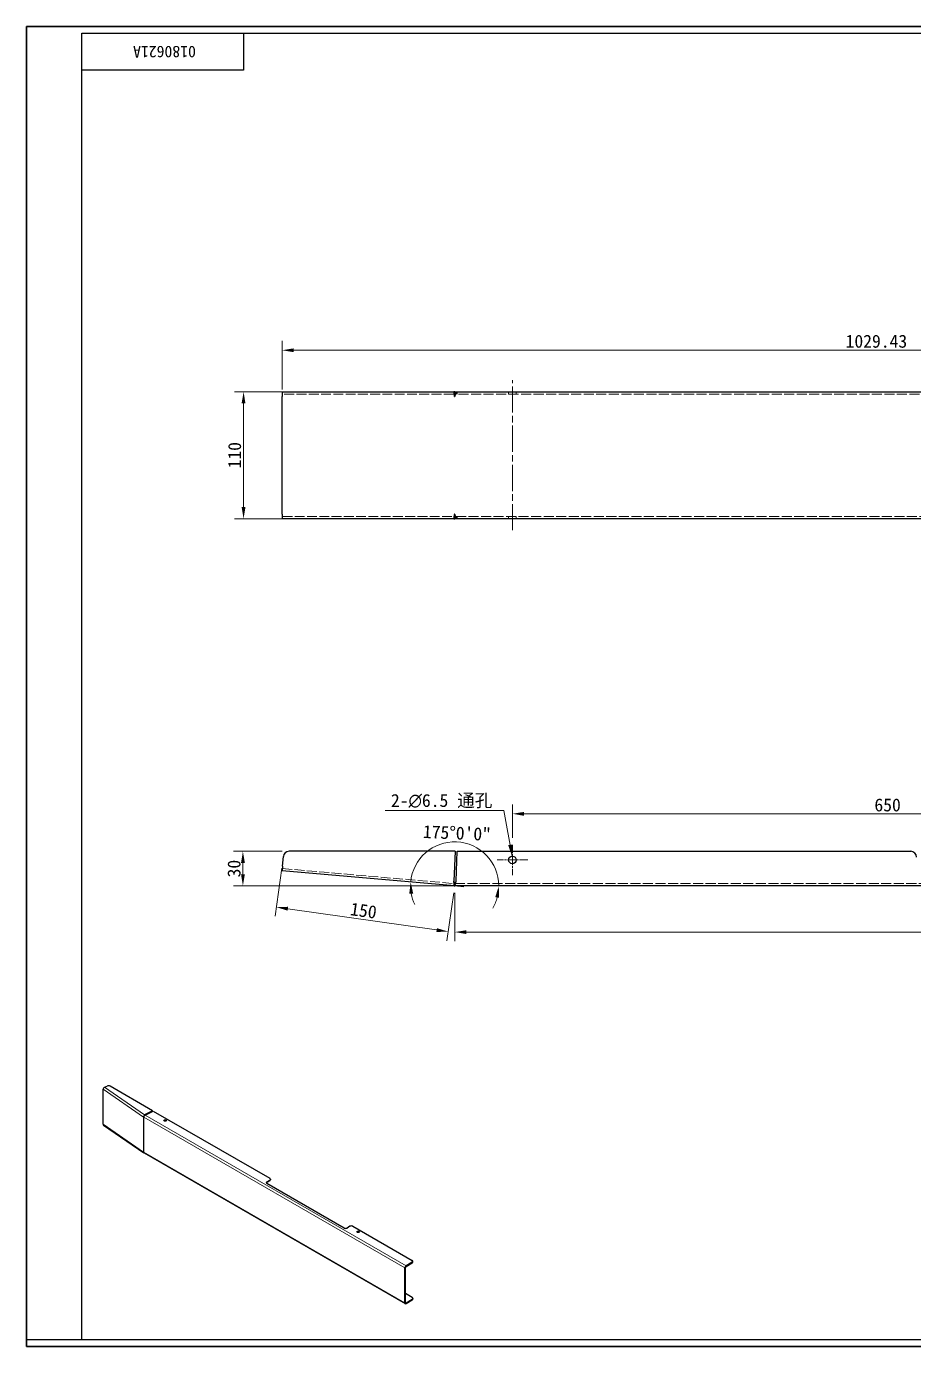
# Model space of a CAD drawing. Header units: millimetres. Extents: x 24 to 1658, y 22 to 1166.
# Drawn here: x 24 to 792, y 22 to 1166 of the extents above; entities that cross this region are included whole.
import ezdxf

# ---------------------------------------------------------------- set-up
doc = ezdxf.new("R2010")
doc.units = ezdxf.units.MM
doc.header["$LTSCALE"] = 4
doc.linetypes.add('CHAIN', pattern=[0.3543, 0.2362, -0.0295, 0.0591, -0.0295])
doc.linetypes.add('DASHED', pattern=[0.2067, 0.1654, -0.0413])
for name, color, linetype, lineweight, true_color in [('中心标记 (ISO)', 1, 'CHAIN', 18, 0xff0000), ('中心线 (ISO)', 1, 'CHAIN', 18, 0xff0000), ('尺寸 (ISO)', 7, 'Continuous', 18, 0x008000), ('符号 (ISO)', 7, 'Continuous', 18, 0x008000), ('隐藏 (ISO)', 5, 'DASHED', 18, 0x0000ff)]:
    doc.layers.add(name, color=color, linetype=linetype, lineweight=lineweight, true_color=true_color)
for name, color, linetype, lineweight in [('可见 (ISO)', 7, 'Continuous', 25), ('可见窄的 (ISO)', 7, 'Continuous', 18), ('图框 (ISO)', 7, 'Continuous', 35)]:
    doc.layers.add(name, color=color, linetype=linetype, lineweight=lineweight)
doc.styles.add('文本样式74', font='SimSun.ttf')
doc.styles.add('最新国标', font='simfang.ttf')
doc.dimstyles.new('默认 (GB)', dxfattribs={"dimscale": 4, "dimtxt": 2.8, "dimasz": 2.5, "dimexe": 2, "dimexo": 1.5, "dimgap": 0.5, "dimtad": 1, "dimtoh": 1, "dimdsep": 46, "dimtxsty": '最新国标', "dimcen": 0.09, "dimdle": 10, "dimclrd": 256, "dimclre": 256, "dimclrt": 256, "dimaunit": 1, "dimadec": 3, "dimazin": 2, "dimtfac": 0.535714, "dimtdec": 3, "dimtmove": 0, "dimatfit": 3, "dimfxl": 0, "dimtolj": 1, "dimlwd": -1, "dimlwe": -1, "dimarcsym": 0})
doc.dimstyles.new('默认 (GB)$7', dxfattribs={"dimscale": 4, "dimtxt": 2.8, "dimasz": 2.5, "dimexe": 2, "dimexo": 1.5, "dimgap": 0.5, "dimtad": 1, "dimtoh": 1, "dimdsep": 46, "dimtxsty": '最新国标', "dimcen": 0.09, "dimdle": 10, "dimclrd": 256, "dimclre": 256, "dimclrt": 256, "dimaunit": 1, "dimadec": 3, "dimazin": 2, "dimtfac": 0.535714, "dimtdec": 3, "dimtmove": 0, "dimatfit": 3, "dimfxl": 0, "dimtolj": 1, "dimlwd": -1, "dimlwe": -1, "dimarcsym": 0})

# ---------------------------------------------------------------- blocks, each defined once
blk = doc.blocks.new('图框 最新国标')
at = {"layer": '图框 (ISO)'}
for p, q in [((6, 7), (6, 291.5)), ((6, 291.5), (414.5, 291.5)), ((6, 7), (6, 5.5)), ((6, 7), (6, 5.5)), ((414.5, 5.5), (6, 5.5))]:
    blk.add_line(p, q, dxfattribs=at)
at = {"layer": '图框 (ISO)', "color": 7, "linetype": 'Continuous', "lineweight": 25}
for p, q in [((18, 290), (413, 290)), ((18, 7), (18, 290)), ((18, 290), (413, 290)), ((53, 290), (53, 282)), ((53, 282), (18, 282)), ((413, 7), (6, 7)), ((413, 7), (18, 7))]:
    blk.add_line(p, q, dxfattribs=at)
at = {"layer": '图框 (ISO)', "style": '文本样式74'}
blk.add_attdef('零件代号_001', (42.7, 287.25), '', height=2.5, rotation=180, dxfattribs=at)
blk = doc.blocks.new('*D5')
at = {"layer": 'Defpoints', "color": 0, "transparency": 16777216}
for p in [(1274.9, 885.4), (245.5, 845.4), (1274.9, 845.4)]:
    blk.add_point(p, dxfattribs=at)
at = {"layer": '尺寸 (ISO)', "color": 116, "true_color": 0x00803f, "transparency": 16777216}
for p, q in [((245.5, 851.4), (245.5, 893.4)), ((1274.9, 851.4), (1274.9, 893.4)), ((255.5, 885.4), (1264.9, 885.4))]:
    blk.add_line(p, q, dxfattribs=at)
for points in [[(255.5, 887), (255.5, 883.7), (245.5, 885.4)], [(1264.9, 887), (1264.9, 883.7), (1274.9, 885.4)]]:
    blk.add_solid(points, dxfattribs=at)
at = {"layer": '尺寸 (ISO)', "transparency": 16777216, "insert": (760.2, 893.1), "char_height": 11.2, "attachment_point": 5, "style": '最新国标'}
blk.add_mtext('\\A1;1029.43', dxfattribs=at)
blk = doc.blocks.new('*D6')
at = {"layer": 'Defpoints', "color": 0, "transparency": 16777216}
for p in [(396.1, 849.4), (212.1, 739.4), (396.1, 739.4)]:
    blk.add_point(p, dxfattribs=at)
at = {"layer": '尺寸 (ISO)', "color": 116, "true_color": 0x00803f, "transparency": 16777216}
for p, q in [((390.1, 849.4), (204.1, 849.4)), ((212.1, 839.4), (212.1, 749.4)), ((390.1, 739.4), (204.1, 739.4))]:
    blk.add_line(p, q, dxfattribs=at)
for points in [[(210.4, 839.4), (213.7, 839.4), (212.1, 849.4)], [(210.4, 749.4), (213.7, 749.4), (212.1, 739.4)]]:
    blk.add_solid(points, dxfattribs=at)
at = {"layer": '尺寸 (ISO)', "transparency": 16777216, "insert": (204.4, 794.4), "char_height": 11.2, "attachment_point": 5, "rotation": 90, "style": '最新国标'}
blk.add_mtext('\\A1;110', dxfattribs=at)
blk = doc.blocks.new('_DotSmall')
at = {"color": 0, "linetype": 'ByBlock', "const_width": 0.5}
blk.add_lwpolyline([(-0.0625, 0, 1), (0.0625, 0, 1)], format="xyb", close=True, dxfattribs=at)
blk = doc.blocks.new('*D7')
at = {"layer": 'Defpoints', "color": 0, "transparency": 16777216}
for p in [(1094.9, 483.7), (444.9, 456.9), (1094.9, 456.9)]:
    blk.add_point(p, dxfattribs=at)
at = {"layer": '尺寸 (ISO)', "color": 116, "true_color": 0x00803f, "transparency": 16777216}
for p, q in [((444.9, 462.9), (444.9, 491.7)), ((454.9, 483.7), (1094.9, 483.7)), ((1094.9, 462.9), (1094.9, 491.7))]:
    blk.add_line(p, q, dxfattribs=at)
blk.add_solid([(454.9, 485.3), (454.9, 482), (444.9, 483.7)], dxfattribs=at)
at = {"layer": '尺寸 (ISO)', "color": 116, "true_color": 0x00803f, "transparency": 16777216, "xscale": 10, "yscale": 10, "zscale": 10}
blk.add_blockref('_DotSmall', (1094.9, 483.7), dxfattribs=at)
at = {"layer": '尺寸 (ISO)', "transparency": 16777216, "insert": (769.9, 491.3), "char_height": 11.2, "attachment_point": 5, "style": '最新国标'}
blk.add_mtext('\\A1;650', dxfattribs=at)
blk = doc.blocks.new('*D12')
at = {"layer": 'Defpoints', "color": 0, "transparency": 16777216}
for p in [(251.5, 451.2), (211.5, 421.2), (395.1, 421.2)]:
    blk.add_point(p, dxfattribs=at)
at = {"layer": '尺寸 (ISO)', "color": 116, "true_color": 0x00803f, "transparency": 16777216}
for p, q in [((245.5, 451.2), (203.5, 451.2)), ((211.5, 441.2), (211.5, 431.2)), ((389.1, 421.2), (203.5, 421.2))]:
    blk.add_line(p, q, dxfattribs=at)
for points in [[(209.9, 441.2), (213.2, 441.2), (211.5, 451.2)], [(209.9, 431.2), (213.2, 431.2), (211.5, 421.2)]]:
    blk.add_solid(points, dxfattribs=at)
at = {"layer": '尺寸 (ISO)', "transparency": 16777216, "insert": (203.9, 436.2), "char_height": 11.2, "attachment_point": 5, "rotation": 90, "style": '最新国标'}
blk.add_mtext('\\A1;30', dxfattribs=at)
blk = doc.blocks.new('*D13')
at = {"layer": 'Defpoints', "color": 0, "transparency": 16777216}
for p in [(246.2, 442.4), (394.9, 421.2), (240.5, 402.8)]:
    blk.add_point(p, dxfattribs=at)
at = {"layer": '尺寸 (ISO)', "color": 116, "true_color": 0x00803f, "transparency": 16777216}
for p, q in [((245.3, 436.5), (239.4, 394.9)), ((394.1, 415.2), (388.1, 373.7)), ((379.3, 383), (250.4, 401.4))]:
    blk.add_line(p, q, dxfattribs=at)
for points in [[(250.7, 403.1), (250.2, 399.8), (240.5, 402.8)], [(379.6, 384.6), (379.1, 381.3), (389.2, 381.6)]]:
    blk.add_solid(points, dxfattribs=at)
at = {"layer": '尺寸 (ISO)', "transparency": 16777216, "insert": (316, 399.8), "char_height": 11.2, "attachment_point": 5, "rotation": 351.8691, "style": '最新国标'}
blk.add_mtext('\\A1;150', dxfattribs=at)
blk = doc.blocks.new('*D14')
at = {"layer": 'Defpoints', "color": 0, "transparency": 16777216}
for p in [(415, 453.7), (388.9, 421.7), (394.9, 421.2), (1274.9, 421.2)]:
    blk.add_point(p, dxfattribs=at)
at = {"layer": '尺寸 (ISO)', "color": 116, "true_color": 0x00803f, "transparency": 16777216}
for start, end in [(0, 175), (190.0432, 205.0863), (329.9137, 344.9568)]:
    blk.add_arc((394.9, 421.2), 38.2, start, end, dxfattribs=at)
for points in [[(355.6, 414.4), (359, 414.6), (356.8, 424.5)], [(430.1, 411.5), (433.4, 411), (433.1, 421.2)]]:
    blk.add_solid(points, dxfattribs=at)
at = {"layer": '尺寸 (ISO)', "transparency": 16777216, "insert": (396.9, 467), "char_height": 11.2, "attachment_point": 5, "rotation": 357.5, "style": '最新国标'}
blk.add_mtext('\\A1;175°0\'0"', dxfattribs=at)
blk = doc.blocks.new('*D16')
at = {"layer": 'Defpoints', "color": 0, "transparency": 16777216}
for p in [(395.1, 421.2), (1274.9, 421.2), (395.1, 381.2)]:
    blk.add_point(p, dxfattribs=at)
at = {"layer": '尺寸 (ISO)', "color": 116, "true_color": 0x00803f, "transparency": 16777216}
for p, q in [((395.1, 415.2), (395.1, 373.2)), ((1274.9, 415.2), (1274.9, 373.2)), ((1264.9, 381.2), (405.1, 381.2))]:
    blk.add_line(p, q, dxfattribs=at)
for points in [[(405.1, 382.8), (405.1, 379.5), (395.1, 381.2)], [(1264.9, 382.8), (1264.9, 379.5), (1274.9, 381.2)]]:
    blk.add_solid(points, dxfattribs=at)
at = {"layer": '尺寸 (ISO)', "transparency": 16777216, "insert": (835, 388.8), "char_height": 11.2, "attachment_point": 5, "style": '最新国标'}
blk.add_mtext('\\A1;880', dxfattribs=at)

msp = doc.modelspace()

# ---------------------------------------------------------------- linework, layer by layer
at = {"layer": '中心标记 (ISO)', "ltscale": 7.361649}
for p, q in [((444.901, 456.931), (444.901, 430.431)), ((458.151, 443.681), (431.651, 443.681))]:
    msp.add_line(p, q, dxfattribs=at)
at = {"layer": '中心线 (ISO)', "ltscale": 23.990969}
msp.add_line((444.901, 729.36), (444.901, 859.36), dxfattribs=at)
at = {"layer": '可见 (ISO)'}
for p, q in [((245.82, 849.36), (394.078, 849.36)), ((395.209, 849.36), (394.078, 849.36)), ((394.442, 847.36), (395.209, 847.36)), ((395.209, 847.36), (395.209, 849.36)), ((396.076, 849.36), (1274.901, 849.36)), ((245.471, 743.36), (245.471, 845.36)), ((394.727, 845.36), (395.075, 845.36)), ((394.078, 739.36), (245.82, 739.36)), ((394.078, 739.36), (395.209, 739.36)), ((394.442, 741.36), (395.209, 741.36)), ((395.075, 743.36), (394.727, 743.36)), ((395.209, 739.36), (395.209, 741.36)), ((1274.901, 739.36), (396.076, 739.36)), ((245.82, 438.239), (246.553, 446.617)), ((395.209, 451.181), (251.534, 451.181)), ((395.209, 451.181), (394.078, 425.268)), ((396.076, 425.181), (397.211, 451.181)), ((397.211, 451.181), (789.901, 451.181)), ((245.82, 438.239), (245.471, 434.254)), ((394.727, 421.196), (245.471, 434.254)), ((394.901, 423.189), (394.727, 421.196)), ((395.075, 421.181), (395.075, 423.181)), ((1274.901, 421.181), (395.075, 421.181)), ((90.486, 214.653), (90.486, 244.938)), ((91.601, 246.665), (93.943, 247.8)), ((133.341, 226.409), (96.397, 247.738)), ((125.612, 220.893), (125.507, 220.842)), ((133.341, 226.409), (126.387, 222.73)), ((126.387, 222.136), (126.387, 222.73)), ((126.387, 222.136), (126.474, 222.182)), ((126.878, 222.42), (133.855, 226.112)), ((133.341, 225.839), (133.341, 226.409)), ((133.855, 226.112), (234.828, 167.815)), ((90.776, 213.995), (125.686, 189.974)), ((126.022, 189.763), (352.123, 59.224)), ((232.256, 164.846), (234.828, 166.331)), ((234.828, 165.737), (232.256, 164.253)), ((299.11, 124.764), (232.256, 163.362)), ((235.36, 167.073), (235.36, 166.479)), ((304.253, 126.248), (301.681, 124.764)), ((306.824, 126.248), (358.25, 96.558)), ((358.25, 95.073), (352.85, 91.955)), ((352.85, 91.362), (358.25, 94.479)), ((358.782, 95.221), (358.782, 95.815)), ((351.822, 59.889), (351.822, 90.174)), ((352.336, 60.186), (352.336, 90.471)), ((358.25, 64.491), (352.336, 67.906)), ((352.85, 59.889), (358.25, 63.007)), ((352.85, 59.296), (358.25, 62.413)), ((358.782, 63.749), (358.782, 63.155))]:
    msp.add_line(p, q, dxfattribs=at)
msp.add_circle((444.901, 443.681), 3.25, dxfattribs=at)
for centre, radius, start, end in [((251.534, 446.181), 5, 90, 175), ((789.901, 446.181), 5, 0, 90), ((395.075, 425.181), 4, 265, 270), ((395.075, 425.181), 2, 265, 270)]:
    msp.add_arc(centre, radius, start, end, dxfattribs=at)
for centre, major_axis, ratio, start_param, end_param in [((245.82, 845.36), (0, 4), 0.08715574, 0, 1.57079633), ((245.82, 743.36), (0, -4), 0.08715574, 4.71238898, 6.28318531), ((91.601, 245.477), (0.824, 1.198), 0.62547267, 0.83300971, 2.40380604), ((95.112, 246.996), (1.818, 0), 0.57735027, 0.78539816, 2.26892803), ((126.621, 221.381), (-1.455, 0), 0.57735027, 0.6981317, 0.78539816), ((144.189, 217.325), (-1.182, 0), 0.57735027, 3.59178934, 5.83298862), ((91.601, 215.193), (-0.824, -1.198), 0.62547267, 5.54539869, 6.28318531), ((126.621, 191.097), (1.455, 0), 0.57735027, 3.83972435, 3.92699082), ((233.542, 164.104), (-1.818, 0), 0.57735027, 5.49778714, 7.06858347), ((233.542, 163.51), (-1.818, 0), 0.57735027, 5.49778714, 5.99642875), ((233.542, 167.073), (1.818, 0), 0.57735027, 5.49778714, 7.06858347), ((233.542, 166.479), (1.818, 0), 0.57735027, 5.49778714, 6.28318531), ((305.538, 125.506), (1.818, 0), 0.57735027, 0.78539816, 2.35619449), ((300.396, 125.506), (1.818, 0), 0.57735027, 3.92699082, 5.49778714), ((311.324, 120.83), (-1.182, 0), 0.57735027, 3.59178934, 5.83298862), ((352.85, 90.768), (-0.727, -1.26), 0.57735027, 3.92699082, 5.49778714), ((356.964, 95.815), (1.818, 0), 0.57735027, 5.49778714, 7.06858347), ((356.964, 95.221), (1.818, 0), 0.57735027, 5.49778714, 6.28318531), ((352.85, 90.768), (0.364, 0.63), 0.57735027, 0.78539816, 2.35619449), ((352.85, 60.483), (-0.727, -1.26), 0.57735027, 5.49778714, 7.06858347), ((352.85, 60.483), (-0.364, -0.63), 0.57735027, 5.49778714, 7.06858347), ((356.964, 63.749), (1.818, 0), 0.57735027, 5.49778714, 7.06858347), ((356.964, 63.155), (1.818, 0), 0.57735027, 5.49778714, 6.28318531)]:
    msp.add_ellipse(centre, major_axis=major_axis, ratio=ratio, start_param=start_param, end_param=end_param, dxfattribs=at)
for centre in [(144.189, 217.919), (311.324, 121.424)]:
    msp.add_ellipse(centre, major_axis=(1.182, 0), ratio=0.57735027, dxfattribs=at)
for points, knots in [([(394.078, 849.36), (394.169, 849.36), (394.262, 848.709), (394.4, 847.67), (394.489, 847), (394.596, 846.181), (394.727, 845.36)], [0, 0, 0, 0, 0.95510012, 0.95510012, 0.95510012, 1.57079633, 1.57079633, 1.57079633, 1.57079633]), ([(394.415, 847.556), (394.463, 847.194), (394.517, 846.852), (394.624, 846.308), (394.677, 846.087), (394.731, 845.909)], [0, 0, 0, 0, 0.119022543, 0.119022543, 0.220839092, 0.220839092, 0.220839092, 0.220839092]), ([(395.075, 845.36), (395.278, 846.633), (395.481, 847.89), (395.684, 848.625), (395.815, 849.099), (395.945, 849.36), (396.076, 849.36)], [0, 0, 0, 0, 0.95510012, 0.95510012, 0.95510012, 1.57079633, 1.57079633, 1.57079633, 1.57079633]), ([(394.727, 743.36), (394.524, 742.086), (394.379, 740.83), (394.268, 740.094), (394.196, 739.62), (394.137, 739.36), (394.078, 739.36)], [0, 0, 0, 0, 0.95510012, 0.95510012, 0.95510012, 1.57079633, 1.57079633, 1.57079633, 1.57079633]), ([(394.731, 742.811), (394.667, 742.602), (394.606, 742.334), (394.501, 741.768), (394.456, 741.473), (394.415, 741.163)], [0, 0, 0, 0, 0.118992288, 0.118992288, 0.220839201, 0.220839201, 0.220839201, 0.220839201]), ([(396.076, 739.36), (395.873, 739.36), (395.67, 740.01), (395.468, 741.05), (395.337, 741.72), (395.206, 742.539), (395.075, 743.36)], [0, 0, 0, 0, 0.95510012, 0.95510012, 0.95510012, 1.57079633, 1.57079633, 1.57079633, 1.57079633]), ([(394.078, 425.268), (394.169, 423.982), (394.262, 422.713), (394.4, 421.962), (394.489, 421.479), (394.596, 421.208), (394.727, 421.196)], [0, 0, 0, 0, 0.95510012, 0.95510012, 0.95510012, 1.57079633, 1.57079633, 1.57079633, 1.57079633]), ([(394.901, 423.189), (394.661, 423.21), (394.461, 423.699), (394.281, 424.405), (394.212, 424.675), (394.145, 424.971), (394.078, 425.268)], [0, 0, 0, 0, 1.13581186, 1.13581186, 1.13581186, 1.57079633, 1.57079633, 1.57079633, 1.57079633]), ([(395.075, 421.181), (395.278, 421.181), (395.481, 421.831), (395.684, 422.871), (395.815, 423.541), (395.945, 424.36), (396.076, 425.181)], [0, 0, 0, 0, 0.95510012, 0.95510012, 0.95510012, 1.57079633, 1.57079633, 1.57079633, 1.57079633]), ([(395.075, 423.181), (395.316, 423.181), (395.558, 423.652), (395.799, 424.338), (395.891, 424.601), (395.984, 424.891), (396.076, 425.181)], [0, 0, 0, 0, 1.13581186, 1.13581186, 1.13581186, 1.57079633, 1.57079633, 1.57079633, 1.57079633]), ([(126.387, 222.73), (126.08, 222.525), (125.777, 222.13), (125.62, 221.69), (125.518, 221.406), (125.476, 221.106), (125.507, 220.842)], [0, 0, 0, 0, 0.95510012, 0.95510012, 0.95510012, 1.57079633, 1.57079633, 1.57079633, 1.57079633]), ([(125.592, 220.788), (125.645, 221.136), (125.864, 221.575), (126.183, 221.918), (126.389, 222.138), (126.634, 222.318), (126.878, 222.42)], [0, 0, 0, 0, 0.95510012, 0.95510012, 0.95510012, 1.57079633, 1.57079633, 1.57079633, 1.57079633]), ([(125.507, 190.557), (125.459, 190.211), (125.593, 189.959), (125.835, 189.913), (125.836, 189.913), (125.837, 189.913), (125.839, 189.913)], [0, 0, 0, 0, 0.955100125, 0.955100125, 0.955100125, 0.959705956, 0.959705956, 0.959705956, 0.959705956]), ([(126.023, 189.764), (125.972, 189.792), (125.925, 189.827), (125.882, 189.868), (125.727, 190.016), (125.626, 190.24), (125.592, 190.503)], [0.785398163, 0.785398163, 0.785398163, 0.785398163, 0.955100125, 0.955100125, 0.955100125, 1.570796327, 1.570796327, 1.570796327, 1.570796327])]:
    msp.add_open_spline(points, degree=3, knots=knots, dxfattribs=at)
for points in [[(394.901, 845.36), (394.842, 845.545), (394.786, 845.729), (394.731, 845.907)], [(394.901, 743.36), (394.842, 743.174), (394.786, 742.99), (394.731, 742.813)], [(126.277, 222.012), (126.312, 222.06), (126.349, 222.102), (126.387, 222.136)]]:
    msp.add_open_spline(points, degree=3, dxfattribs=at)
at = {"layer": '可见窄的 (ISO)'}
for p, q in [((125.507, 220.842), (90.486, 244.938)), ((91.601, 246.665), (126.387, 222.73)), ((125.507, 190.557), (125.507, 220.842)), ((351.822, 90.174), (125.592, 220.788)), ((125.592, 220.788), (125.592, 190.503)), ((126.878, 222.42), (352.85, 91.955)), ((90.486, 214.653), (125.507, 190.557)), ((125.592, 190.503), (351.822, 59.889)), ((232.256, 164.253), (232.256, 164.846)), ((234.828, 166.331), (234.828, 165.737)), ((352.85, 91.955), (352.85, 91.362)), ((358.25, 95.073), (358.25, 94.479)), ((352.336, 90.471), (351.822, 90.174)), ((351.822, 59.889), (352.336, 60.186)), ((352.336, 60.186), (352.85, 59.889)), ((352.85, 59.889), (352.85, 59.296)), ((358.25, 63.007), (358.25, 62.413))]:
    msp.add_line(p, q, dxfattribs=at)
at = {"layer": '尺寸 (ISO)'}
for q in [(386.901, 421.181), (402.87, 420.484)]:
    msp.add_line((394.901, 421.181), q, dxfattribs=at)
at = {"layer": '隐藏 (ISO)', "ltscale": 12.857178}
for p, q in [((394.078, 847.36), (245.82, 847.36)), ((245.82, 741.36), (394.078, 741.36))]:
    msp.add_line(p, q, dxfattribs=at)
at = {"layer": '隐藏 (ISO)', "ltscale": 0.952248}
for p, q in [((394.078, 847.36), (394.078, 849.36)), ((396.076, 847.36), (396.076, 849.36)), ((397.211, 847.36), (397.211, 849.36)), ((441.651, 847.36), (441.651, 849.36)), ((448.151, 847.36), (448.151, 849.36)), ((394.078, 741.36), (394.078, 739.36)), ((396.076, 741.36), (396.076, 739.36)), ((397.211, 741.36), (397.211, 739.36)), ((441.651, 739.36), (441.651, 741.36)), ((448.151, 739.36), (448.151, 741.36))]:
    msp.add_line(p, q, dxfattribs=at)
at = {"layer": '隐藏 (ISO)', "ltscale": 3.9704}
msp.add_line((394.078, 847.36), (394.442, 847.36), dxfattribs=at)
at = {"layer": '隐藏 (ISO)', "ltscale": 13.122501}
for p, q in [((1274.901, 847.36), (396.076, 847.36)), ((396.076, 741.36), (1274.901, 741.36))]:
    msp.add_line(p, q, dxfattribs=at)
at = {"layer": '隐藏 (ISO)', "ltscale": 13.707466}
msp.add_line((245.646, 743.36), (245.646, 845.36), dxfattribs=at)
at = {"layer": '隐藏 (ISO)', "ltscale": 3.97034}
msp.add_line((394.078, 741.36), (394.442, 741.36), dxfattribs=at)
at = {"layer": '隐藏 (ISO)', "ltscale": 12.943651}
msp.add_line((245.646, 436.247), (394.901, 423.189), dxfattribs=at)
at = {"layer": '隐藏 (ISO)', "ltscale": 13.137447}
msp.add_line((395.075, 423.181), (1274.901, 423.181), dxfattribs=at)
at = {"layer": '隐藏 (ISO)', "ltscale": 1.495845}
for centre, major_axis, start_param, end_param in [((245.82, 845.36), (0, 2), 0, 1.57079633), ((245.82, 743.36), (0, -2), 4.71238898, 6.28318531)]:
    msp.add_ellipse(centre, major_axis=major_axis, ratio=0.08715574, start_param=start_param, end_param=end_param, dxfattribs=at)
at = {"layer": '隐藏 (ISO)', "ltscale": 1.290318}
for points in [[(394.731, 845.907), (394.564, 846.453), (394.417, 846.933), (394.281, 847.173), (394.212, 847.296), (394.145, 847.36), (394.078, 847.36)], [(394.731, 742.813), (394.564, 742.266), (394.417, 741.787), (394.281, 741.546), (394.212, 741.424), (394.145, 741.36), (394.078, 741.36)]]:
    msp.add_open_spline(points, degree=3, knots=[0.27816551, 0.27816551, 0.27816551, 0.27816551, 1.13581186, 1.13581186, 1.13581186, 1.57079633, 1.57079633, 1.57079633, 1.57079633], dxfattribs=at)
at = {"layer": '隐藏 (ISO)', "ltscale": 1.567657}
for points in [[(395.075, 845.36), (395.316, 846.117), (395.558, 846.854), (395.799, 847.173), (395.891, 847.296), (395.984, 847.36), (396.076, 847.36)], [(395.075, 743.36), (395.316, 742.603), (395.558, 741.865), (395.799, 741.546), (395.891, 741.424), (395.984, 741.36), (396.076, 741.36)]]:
    msp.add_open_spline(points, degree=3, knots=[0, 0, 0, 0, 1.13581186, 1.13581186, 1.13581186, 1.57079633, 1.57079633, 1.57079633, 1.57079633], dxfattribs=at)

# ---------------------------------------------------------------- block references
at = {"xscale": 4, "yscale": 4, "zscale": 4}
msp.add_blockref('图框 最新国标', (0, 0), dxfattribs=at).add_auto_attribs({'零件代号_001': '0180621A'})

# ---------------------------------------------------------------- texts
at = {"layer": '符号 (ISO)', "insert": (427.591, 488.425), "char_height": 11.2, "width": 97.35149, "attachment_point": 9, "line_spacing_factor": 0.49, "style": '最新国标'}
msp.add_mtext('2-\\fAIGDT|b0|i0;{\\H11.2000;n}\\fFangSong|b0|i0;{\\H11.2000;6.5 通孔}', dxfattribs=at)

# ---------------------------------------------------------------- dimensions: what is measured, and where the dimension line sits
at = {"layer": '尺寸 (ISO)', "color": 116, "true_color": 0x00803f}
dim = msp.add_linear_dim(base=(1274.901, 885.36), p1=(245.471, 845.36), p2=(1274.901, 845.36), dimstyle='默认 (GB)', override={"dimgap": 0.5, "dimtoh": 0, "dimdec": 2, "dimtol": 0, "dimlim": 0, "dimtp": 0, "dimtm": 0, "dimtdec": 3, "dimtofl": 0, "dimatfit": 1}, dxfattribs=at)
dim.commit()
dim.dimension.update_dxf_attribs({"geometry": '*D5', "text_midpoint": (760.186, 885.36), "dimtype": 160})
for base, p1, p2, angle, override, picture, middle in [((212.076, 739.36), (396.076, 849.36), (396.076, 739.36), 270, {"dimgap": 0.5, "dimtoh": 0, "dimdec": 2, "dimtol": 0, "dimlim": 0, "dimtp": 0, "dimtm": 0, "dimtdec": 3, "dimtofl": 0, "dimatfit": 1}, '*D6', (212.076, 794.36)), ((1094.901, 483.681), (444.901, 456.931), (1094.901, 456.931), 180, {"dimgap": 0.5, "dimtoh": 0, "dimdec": 2, "dimblk2": 'DotSmall', "dimsah": 1, "dimdle": 0, "dimtol": 0, "dimlim": 0, "dimtp": 0, "dimtm": 0, "dimtdec": 3, "dimtofl": 0, "dimatfit": 1}, '*D7', (769.861, 483.681)), ((211.534, 421.181), (251.534, 451.181), (395.075, 421.181), 90, {"dimgap": 0.5, "dimtoh": 0, "dimdec": 2, "dimtol": 0, "dimlim": 0, "dimtp": 0, "dimtm": 0, "dimtdec": 3, "dimtofl": 0, "dimatfit": 1}, '*D12', (211.534, 436.181)), ((240.529, 402.83), (394.901, 421.181), (246.186, 442.428), 351.86911, {"dimgap": 0.5, "dimtoh": 0, "dimdec": 0, "dimtol": 0, "dimlim": 0, "dimtp": 0, "dimtm": 0, "dimtdec": 3, "dimtofl": 0, "dimatfit": 1}, '*D13', (314.886, 392.207)), ((395.075, 381.181), (1274.901, 421.181), (395.075, 421.181), 180, {"dimgap": 0.5, "dimtoh": 0, "dimdec": 0, "dimtol": 0, "dimlim": 0, "dimtp": 0, "dimtm": 0, "dimtdec": 3, "dimtofl": 0, "dimatfit": 1}, '*D16', (834.988, 381.181))]:
    dim = msp.add_linear_dim(base=base, p1=p1, p2=p2, angle=angle, dimstyle='默认 (GB)', override=override, dxfattribs=at)
    dim.commit()
    dim.dimension.update_dxf_attribs({"geometry": picture, "text_midpoint": middle, "dimtype": 160})
dim = msp.add_angular_dim_3p(base=(414.953, 453.691), center=(394.901, 421.181), p1=(1274.901, 421.181), p2=(388.923, 421.704), dimstyle='默认 (GB)', override={"dimgap": 0.5, "dimtoh": 0, "dimse1": 1, "dimse2": 1, "dimtol": 0, "dimlim": 0, "dimtp": 0, "dimtm": 0, "dimtdec": 2}, dxfattribs=at)
dim.commit()
dim.dimension.update_dxf_attribs({"geometry": '*D14', "text_midpoint": (396.567, 459.342), "dimtype": 165})

# ---------------------------------------------------------------- leaders
at = {"layer": '符号 (ISO)', "annotation_type": 0, "has_hookline": 1, "hookline_direction": 1, "text_width": 92.836}
msp.add_leader([(444.633, 446.92), (437.591, 486.559), (427.591, 486.559)], dimstyle='默认 (GB)$7', override={"dimgap": 0, "dimtad": 1}, dxfattribs=at)

doc.saveas('drawing.dxf')
